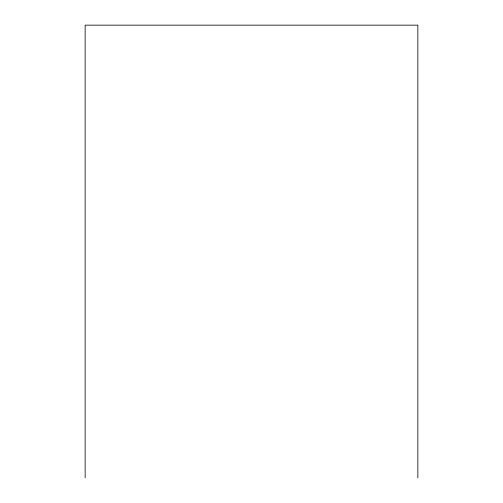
<?xml version="1.0" encoding="UTF-8"?>
<svg xmlns="http://www.w3.org/2000/svg" width="503" height="503" viewBox="0 0 503 503"><rect width="100%" height="100%" fill="white"/><g stroke="black" fill="none" stroke-linecap="round" stroke-linejoin="round"><path stroke-width="0.75" d="M417.855 477.85L417.855 25.15L85.145 25.15L85.145 477.85"/></g></svg>
